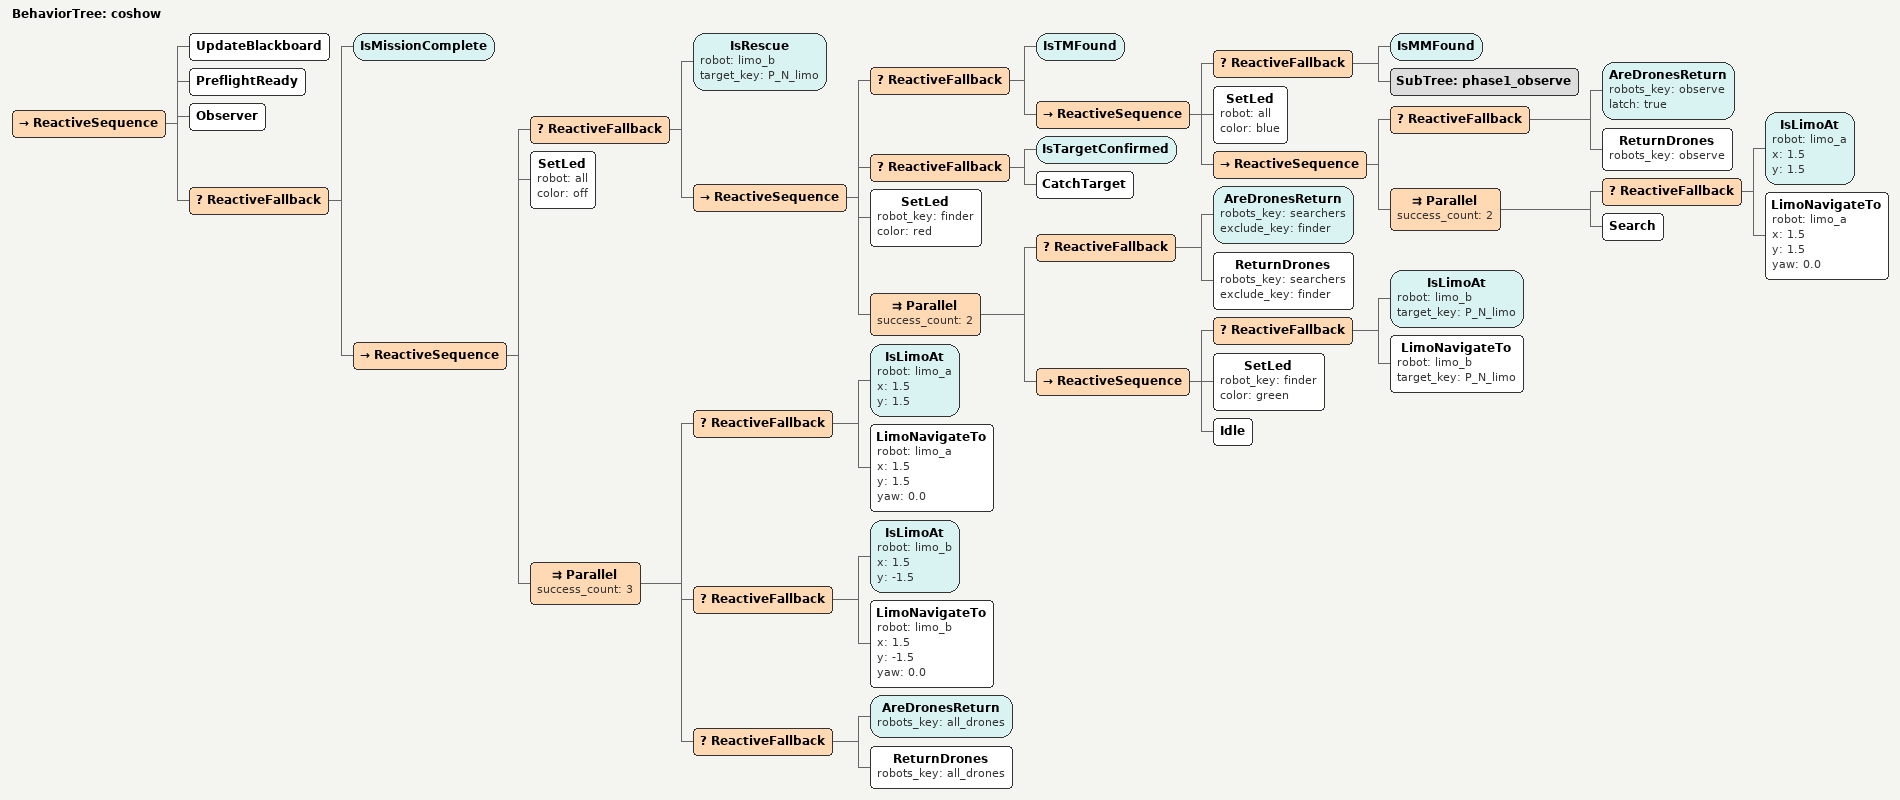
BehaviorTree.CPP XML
<?xml version="1.0" encoding="UTF-8"?>
<root BTCPP_format="4">
  <BehaviorTree ID="coshow">
    <ReactiveSequence>
      <UpdateBlackboard/>
      <PreflightReady/>
      <Observer/>
      <ReactiveFallback>
        <IsMissionComplete/>
        <ReactiveSequence>

          <ReactiveFallback>
            <IsRescue robot="limo_b" target_key="P_N_limo"/>
            <ReactiveSequence>

              <ReactiveFallback>
                <IsTMFound/>
                <ReactiveSequence>

                  <ReactiveFallback>
                    <IsMMFound/>
                    <SubTree ID="phase1_observe"/>
                  </ReactiveFallback>

                  <!-- 타겟 마커를 얻기 위한 행동: cf230 착륙 → (limo_a 복귀 ∥ 탐색) -->
                  <SetLed robot="all" color="blue"/>
                  <ReactiveSequence>
                    <!-- 미션기가 기지에 착륙할 때까지 여기서 멈춘다 (고도 충돌 회피).
                         latch: 한 번 착륙이 확인되면 계속 통과 — 미션기가 탐색에 투입되어
                         재이륙해도 이 관문이 도로 닫혀 복귀 명령과 싸우지 않게 한다. -->
                    <ReactiveFallback>
                      <AreDronesReturn robots_key="observe" latch="true"/>
                      <ReturnDrones robots_key="observe"/>
                    </ReactiveFallback>
                    <Parallel success_count="2">
                      <ReactiveFallback>
                        <IsLimoAt robot="limo_a" x="1.5" y="1.5"/>
                        <LimoNavigateTo robot="limo_a" x="1.5" y="1.5" yaw="0.0"/>
                      </ReactiveFallback>
                      <Search/>
                    </Parallel>
                  </ReactiveSequence>
                </ReactiveSequence>
              </ReactiveFallback>

              <!-- 구출 완료를 위한 행동: 재검출 → C·D 복귀 ∥ limo_b 출동 → 10s 대기 -->
              <ReactiveFallback>
                <IsTargetConfirmed/>
                <CatchTarget/>
              </ReactiveFallback>
              <SetLed robot_key="finder" color="red"/>
              <Parallel success_count="2">
                <ReactiveFallback>
                  <AreDronesReturn robots_key="searchers" exclude_key="finder"/>
                  <ReturnDrones robots_key="searchers" exclude_key="finder"/>
                </ReactiveFallback>
                <ReactiveSequence>
                  <ReactiveFallback>
                    <IsLimoAt robot="limo_b" target_key="P_N_limo"/>
                    <LimoNavigateTo robot="limo_b" target_key="P_N_limo"/>
                  </ReactiveFallback>
                  <SetLed robot_key="finder" color="green"/>
                  <Idle/>
                </ReactiveSequence>
              </Parallel>
            </ReactiveSequence>
          </ReactiveFallback>

          <!-- 미션 완료를 위한 행동: LED 소등, limo_a ∥ limo_b ∥ 드론 전원 복귀 -->
          <SetLed robot="all" color="off"/>
          <Parallel success_count="3">
            <ReactiveFallback>
              <IsLimoAt robot="limo_a" x="1.5" y="1.5"/>
              <LimoNavigateTo robot="limo_a" x="1.5" y="1.5" yaw="0.0"/>
            </ReactiveFallback>
            <ReactiveFallback>
              <IsLimoAt robot="limo_b" x="1.5" y="-1.5"/>
              <LimoNavigateTo robot="limo_b" x="1.5" y="-1.5" yaw="0.0"/>
            </ReactiveFallback>
            <ReactiveFallback>
              <AreDronesReturn robots_key="all_drones"/>
              <ReturnDrones robots_key="all_drones"/>
            </ReactiveFallback>
          </Parallel>
        </ReactiveSequence>
      </ReactiveFallback>
    </ReactiveSequence>
  </BehaviorTree>

</root>
